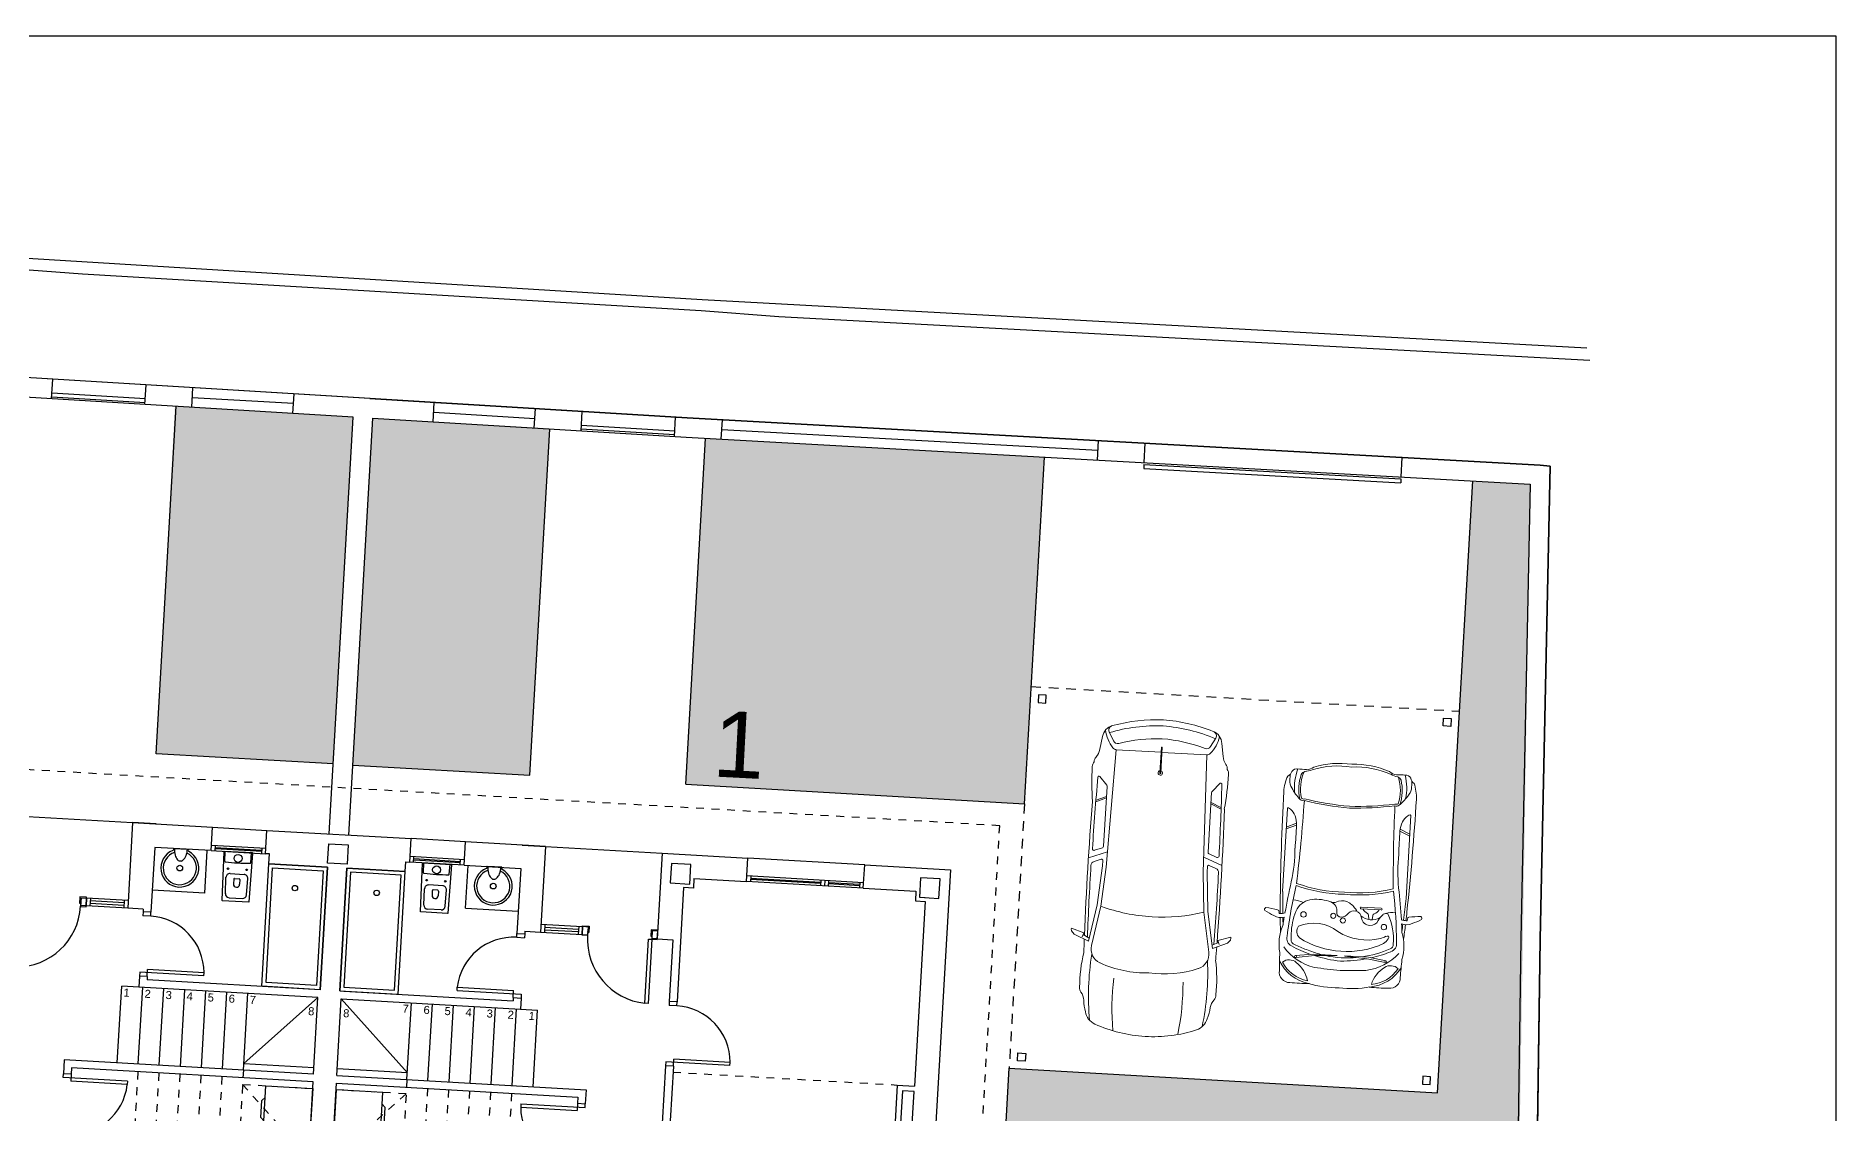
# Model space of a CAD drawing. Header units: millimetres. Extents: x 441061 to 442903, y 4515148 to 4515613.
# Drawn here: x 441704.29 to 441727.37, y 4515599.14 to 4515612.94 of the extents above; entities that cross this region are included whole.
import ezdxf
from ezdxf.enums import TextEntityAlignment as Align

# ---------------------------------------------------------------- set-up
doc = ezdxf.new("R2010")
doc.units = ezdxf.units.MM
doc.linetypes.add('RAYITAS', pattern=[0.375, 0.25, -0.125])
doc.layers.add('01_cartela', color=6, linetype='Continuous', plot=False)
doc.layers.add('01_cesped', color=7, linetype='Continuous', true_color=0x659a66)
for name, color, linetype in [('01_mono BAJA', 2, 'Continuous'), ('01_piscinas', 254, 'Continuous'), ('01_proyección', 4, 'RAYITAS')]:
    doc.layers.add(name, color=color, linetype=linetype)
doc.layers.add('01_muebles_B', color=254, linetype='Continuous', lineweight=5)
doc.styles.add('Estilo1', font='swissel.ttf')
doc.styles.add('NIEVES2', font='sanss___.ttf')

# ---------------------------------------------------------------- blocks, each defined once
blk = doc.blocks.new('A$C6A825EFA')
at = {"layer": '01_mono BAJA', "color": 254}
for p, q in [((3.7, 12.5, 0), (5.2, 12.5, 0)), ((5.5, 12.5, 0), (5.2, 12.5, 0)), ((5.2, 12.5, 0), (5.2, 11.4, 0)), ((5.2, 12.5, 0), (6.225, 12.5, 0)), ((6.225, 12.2, 0), (6.225, 12.5, 0)), ((6.225, 12.5, 0), (6.925, 12.5, 0)), ((6.925, 12.5, 0), (8.775, 12.5, 0)), ((6.925, 12.2, 0), (6.925, 12.5, 0)), ((8.775, 12.2, 0), (8.775, 12.5, 0)), ((9.475, 12.5, 0), (8.775, 12.5, 0)), ((10.5, 12.5, 0), (9.475, 12.5, 0)), ((9.475, 12.2, 0), (9.475, 12.5, 0)), ((10.2, 12.5, 0), (10.5, 12.5, 0)), ((10.5, 12.5, 0), (10.5, 11.4, 0)), ((10.5, 12.5, 0), (12, 12.5, 0)), ((12, 12.5, 0), (13.1, 12.5, 0)), ((12, 12.5, 0), (12, 11.4, 0)), ((13.1, 12.2, 0), (13.1, 12.5, 0)), ((14.6, 12.5, 0), (13.1, 12.5, 0)), ((14.6, 12.5, 0), (15.7, 12.5, 0)), ((14.6, 12.2, 0), (14.6, 12.5, 0)), ((15.7, 12.5, 0), (15.7, 7.855, 0)), ((6.225, 12.27, 0), (6.925, 12.27, 0)), ((6.275, 12.2, 0), (6.275, 12.27, 0)), ((6.275, 12.242, 0), (6.875, 12.242, 0)), ((6.875, 12.2, 0), (6.875, 12.27, 0)), ((9.475, 12.27, 0), (8.775, 12.27, 0)), ((8.825, 12.2, 0), (8.825, 12.27, 0)), ((9.425, 12.242, 0), (8.825, 12.242, 0)), ((9.425, 12.2, 0), (9.425, 12.27, 0)), ((14.6, 12.27, 0), (13.1, 12.27, 0)), ((13.15, 12.27, 0), (13.15, 12.2, 0)), ((14.05, 12.242, 0), (13.15, 12.242, 0)), ((14.05, 12.27, 0), (14.05, 12.2, 0)), ((14.1, 12.27, 0), (14.1, 12.2, 0)), ((14.15, 12.27, 0), (14.15, 12.2, 0)), ((14.55, 12.242, 0), (14.15, 12.242, 0)), ((14.55, 12.27, 0), (14.55, 12.2, 0)), ((5.5, 12.2, 0), (5.5, 11.366, 0)), ((6.225, 12.2, 0), (5.5, 12.2, 0)), ((5.741, 12.198, 0), (5.742, 12.183, 0)), ((5.743, 12.2, 0), (5.932, 12.2, 0)), ((5.853, 12.043, 0), (5.822, 12.043, 0)), ((5.934, 12.198, 0), (5.933, 12.183, 0)), ((6.175, 11.65, 0), (6.175, 12.2, 0)), ((6.225, 12.2, 0), (6.925, 12.2, 0)), ((6.275, 12.228, 0), (6.875, 12.228, 0)), ((6.409, 12.073, 0), (6.407, 12.2, 0)), ((6.741, 12.073, 0), (6.743, 12.2, 0)), ((6.975, 12.2, 0), (6.925, 12.2, 0)), ((6.975, 12.075, 0), (6.975, 12.2, 0)), ((7.725, 12.075, 0), (6.975, 12.075, 0)), ((7.725, 10.5, 0), (7.725, 12.075, 0)), ((7.975, 10.5, 0), (7.975, 12.075, 0)), ((7.975, 12.075, 0), (8.725, 12.075, 0)), ((8.725, 12.075, 0), (8.725, 12.2, 0)), ((8.725, 12.2, 0), (8.775, 12.2, 0)), ((9.475, 12.2, 0), (8.775, 12.2, 0)), ((9.425, 12.228, 0), (8.825, 12.228, 0)), ((8.959, 12.073, 0), (8.957, 12.2, 0)), ((9.291, 12.073, 0), (9.293, 12.2, 0)), ((9.475, 12.2, 0), (10.2, 12.2, 0)), ((9.525, 11.65, 0), (9.525, 12.2, 0)), ((9.766, 12.198, 0), (9.767, 12.183, 0)), ((9.957, 12.2, 0), (9.768, 12.2, 0)), ((9.847, 12.043, 0), (9.878, 12.043, 0)), ((9.959, 12.198, 0), (9.958, 12.183, 0)), ((10.2, 12.2, 0), (10.2, 11.366, 0)), ((12.3, 12.075, 0), (12.3, 10.606, 0)), ((12.425, 12.075), (12.3, 12.075)), ((12.425, 12.2, 0), (13.1, 12.2, 0)), ((12.425, 12.2), (12.425, 12.075)), ((14.6, 12.2, 0), (13.1, 12.2, 0)), ((14.05, 12.228, 0), (13.15, 12.228, 0)), ((14.55, 12.228, 0), (14.15, 12.228, 0)), ((14.6, 12.2, 0), (15.275, 12.2, 0)), ((15.275, 12.2), (15.275, 12.075)), ((15.275, 12.075), (15.4, 12.075)), ((15.325, 12.2, 0), (15.325, 12.125, 0)), ((15.325, 12.125, 0), (15.4, 12.125, 0)), ((15.4, 12.075, 0), (15.4, 9.705, 0)), ((6.439, 11.659, 0), (6.435, 11.869, 0)), ((6.485, 11.92, 0), (6.665, 11.92, 0)), ((6.535, 11.85, 0), (6.535, 11.79, 0)), ((6.545, 11.86, 0), (6.605, 11.86, 0)), ((6.615, 11.85, 0), (6.615, 11.79, 0)), ((6.711, 11.659, 0), (6.715, 11.869, 0)), ((8.989, 11.659, 0), (8.985, 11.869, 0)), ((9.215, 11.92, 0), (9.035, 11.92, 0)), ((9.085, 11.85, 0), (9.085, 11.79, 0)), ((9.155, 11.86, 0), (9.095, 11.86, 0)), ((9.165, 11.85, 0), (9.165, 11.79, 0)), ((9.261, 11.659, 0), (9.265, 11.869, 0)), ((6.175, 11.65, 0), (5.5, 11.65, 0)), ((6.489, 11.61, 0), (6.661, 11.61, 0)), ((9.211, 11.61, 0), (9.039, 11.61, 0)), ((9.525, 11.65, 0), (10.2, 11.65, 0)), ((4.58, 11.5, 0), (4.58, 11.44, 0)), ((4.595, 11.43, 0), (4.595, 11.4, 0)), ((4.665, 11.5, 0), (4.665, 11.4, 0)), ((5.2, 11.5, 0), (4.665, 11.5, 0)), ((5.2, 11.4, 0), (4.665, 11.4, 0)), ((4.715, 11.5, 0), (4.715, 11.4, 0)), ((5.15, 11.467, 0), (4.715, 11.467, 0)), ((5.15, 11.433, 0), (4.715, 11.433, 0)), ((5.15, 11.5, 0), (5.15, 11.4, 0)), ((5.4, 11.4, 0), (5.2, 11.4, 0)), ((5.4, 11.4, 0), (5.4, 11.366, 0)), ((5.5, 11.366, 0), (5.4, 11.366, 0)), ((5.4, 11.366, 0), (5.4, 11.316, 0)), ((5.5, 11.316, 0), (5.4, 11.316, 0)), ((5.5, 11.316, 0), (5.5, 11.366, 0)), ((10.2, 11.366, 0), (10.3, 11.366, 0)), ((10.2, 11.316, 0), (10.2, 11.366, 0)), ((10.2, 11.316, 0), (10.3, 11.316, 0)), ((10.3, 11.4, 0), (10.5, 11.4, 0)), ((10.3, 11.4, 0), (10.3, 11.366, 0)), ((10.3, 11.366, 0), (10.3, 11.316, 0)), ((10.5, 11.5, 0), (11.035, 11.5, 0)), ((10.5, 11.4, 0), (11.035, 11.4, 0)), ((10.55, 11.5, 0), (10.55, 11.4, 0)), ((10.55, 11.467, 0), (10.985, 11.467, 0)), ((10.55, 11.433, 0), (10.985, 11.433, 0)), ((10.985, 11.5, 0), (10.985, 11.4, 0)), ((11.035, 11.5, 0), (11.035, 11.4, 0)), ((11.105, 11.43, 0), (11.105, 11.4, 0)), ((11.12, 11.5, 0), (11.12, 11.44, 0)), ((11.915, 11.5, 0), (11.915, 11.44, 0)), ((11.93, 11.43, 0), (11.93, 11.4, 0)), ((11.99, 11.4, 0), (11.93, 11.4, 0)), ((12, 11.4, 0), (12.2, 11.4, 0)), ((12.2, 11.4, 0), (12.2, 10.606, 0)), ((5.5, 10.541, 0), (5.5, 10.632, 0)), ((6.224, 10.632, 0), (5.5, 10.632, 0)), ((6.224, 10.591, 0), (6.224, 10.632, 0)), ((9.476, 10.591, 0), (9.476, 10.632, 0)), ((9.476, 10.632, 0), (10.2, 10.632, 0)), ((10.2, 10.541, 0), (10.2, 10.632, 0)), ((5.18, 9.415, 0), (5.18, 10.4, 0)), ((5.4, 10.4, 0), (5.18, 10.4, 0)), ((6.224, 10.591, 0), (5.4, 10.591, 0)), ((5.4, 10.591, 0), (5.4, 10.541, 0)), ((5.4, 10.541, 0), (5.4, 10.4, 0)), ((5.5, 10.541, 0), (5.4, 10.541, 0)), ((7.7, 10.4, 0), (5.4, 10.4, 0)), ((5.45, 9.415, 0), (5.45, 10.4, 0)), ((5.5, 10.541, 0), (5.5, 10.5, 0)), ((7.725, 10.5, 0), (5.5, 10.5, 0)), ((5.72, 9.415, 0), (5.72, 10.4, 0)), ((5.99, 9.415, 0), (5.99, 10.4, 0)), ((6.26, 9.415, 0), (6.26, 10.4, 0)), ((6.53, 9.415, 0), (6.53, 10.4, 0)), ((6.8, 9.415, 0), (6.8, 10.4, 0)), ((6.8, 9.5, 0), (7.7, 10.4, 0)), ((7.7, 9.415, 0), (7.7, 10.4, 0)), ((8, 10.4, 0), (10.3, 10.4, 0)), ((8, 9.415, 0), (8, 10.4, 0)), ((8.9, 9.5, 0), (8, 10.4, 0)), ((8.025, 10.5, 0), (10.2, 10.5, 0)), ((8.9, 9.415, 0), (8.9, 10.4, 0)), ((9.17, 9.415, 0), (9.17, 10.4, 0)), ((9.44, 9.415, 0), (9.44, 10.4, 0)), ((9.476, 10.591, 0), (10.3, 10.591, 0)), ((9.71, 9.415, 0), (9.71, 10.4, 0)), ((9.98, 9.415, 0), (9.98, 10.4, 0)), ((10.2, 10.541, 0), (10.2, 10.5, 0)), ((10.2, 10.541, 0), (10.3, 10.541, 0)), ((10.25, 9.415, 0), (10.25, 10.4, 0)), ((10.3, 10.591, 0), (10.3, 10.541, 0)), ((10.3, 10.541, 0), (10.3, 10.4, 0)), ((10.3, 10.4, 0), (10.52, 10.4, 0)), ((10.52, 9.415, 0), (10.52, 10.4, 0)), ((12.3, 10.606, 0), (12.2, 10.606, 0)), ((12.2, 10.606, 0), (12.2, 10.556, 0)), ((12.3, 10.556, 0), (12.2, 10.556, 0)), ((12.3, 10.556, 0), (12.3, 10.606, 0)), ((13.024, 9.831, 0), (12.2, 9.831, 0)), ((12.2, 9.831, 0), (12.2, 9.781, 0)), ((12.2, 9.781, 0), (12.2, 8.33, 0)), ((12.3, 9.781, 0), (12.2, 9.781, 0)), ((12.3, 9.781, 0), (12.3, 9.872, 0)), ((13.024, 9.872, 0), (12.3, 9.872, 0)), ((12.3, 9.781, 0), (12.3, 9.08, 0)), ((13.024, 9.831, 0), (13.024, 9.872, 0)), ((15.18, 9.705, 0), (15.18, 9.08, 0)), ((15.18, 9.705, 0), (15.4, 9.705, 0)), ((6.8, 9.5, 0), (7.7, 9.5, 0)), ((8.9, 9.5, 0), (8, 9.5, 0)), ((7.7, 9.415, 0), (4.5, 9.415, 0)), ((4.5, 9.415, 0), (4.5, 9.235, 0)), ((4.5, 9.415, 0), (4.5, 9.235, 0)), ((4.6, 9.235, 0), (4.5, 9.235, 0)), ((4.5, 9.185, 0), (4.5, 9.235, 0)), ((7.7, 9.315, 0), (4.6, 9.315, 0)), ((4.6, 9.315, 0), (4.6, 9.235, 0)), ((4.6, 9.315, 0), (4.6, 9.235, 0)), ((4.6, 9.235, 0), (4.6, 9.144, 0)), ((7.7, 8.33, 0), (7.7, 9.315, 0)), ((8, 9.415, 0), (11.2, 9.415, 0)), ((8, 8.33, 0), (8, 9.315, 0)), ((8, 9.315, 0), (11.1, 9.315, 0)), ((11.1, 9.315, 0), (11.1, 9.235, 0)), ((11.1, 9.315, 0), (11.1, 9.235, 0)), ((11.1, 9.235, 0), (11.2, 9.235, 0)), ((11.1, 9.235, 0), (11.1, 9.144, 0)), ((11.2, 9.415, 0), (11.2, 9.235, 0)), ((11.2, 9.415, 0), (11.2, 9.235, 0)), ((11.2, 9.185, 0), (11.2, 9.235, 0)), ((5.324, 9.185, 0), (4.5, 9.185, 0)), ((5.324, 9.144, 0), (4.6, 9.144, 0)), ((5.324, 9.185, 0), (5.324, 9.144, 0)), ((10.376, 9.185, 0), (10.376, 9.144, 0)), ((10.376, 9.185, 0), (11.2, 9.185, 0)), ((10.376, 9.144, 0), (11.1, 9.144, 0))]:
    blk.add_line(p, q, dxfattribs=at)
for points in [[(7.725, 12.375), (7.975, 12.375), (7.975, 12.125), (7.725, 12.125), (7.725, 12.375)], [(12.125, 12.125), (12.375, 12.125), (12.375, 12.375), (12.125, 12.375), (12.125, 12.125)], [(15.325, 12.125), (15.575, 12.125), (15.575, 12.375), (15.325, 12.375), (15.325, 12.125)]]:
    blk.add_lwpolyline(points, close=True, dxfattribs=at)
at = {"layer": '01_mono BAJA', "color": 254, "elevation": 0, "flags": 128}
for points in [[(6.394, 12.2, 0.414214), (6.39, 12.196), (6.39, 12.195), (6.4, 11.574, 0.436396), (6.404, 11.57), (6.746, 11.57, 0.436396), (6.75, 11.574), (6.76, 12.195), (6.76, 12.196, 0.414214), (6.756, 12.2)], [(9.306, 12.2, -0.414214), (9.31, 12.196), (9.31, 12.195), (9.3, 11.574, -0.436396), (9.296, 11.57), (8.954, 11.57, -0.436396), (8.95, 11.574), (8.94, 12.195), (8.94, 12.196, -0.414214), (8.944, 12.2)]]:
    blk.add_lwpolyline(points, format="xyb", close=True, dxfattribs=at)
at = {"layer": '01_mono BAJA', "color": 254, "elevation": 0}
for points in [[(6.975, 12.075), (7.725, 12.075), (7.725, 10.5), (6.975, 10.5)], [(7.025, 12.025), (7.675, 12.025), (7.675, 10.55), (7.025, 10.55)], [(8.725, 12.075), (7.975, 12.075), (7.975, 10.5), (8.725, 10.5)], [(8.675, 12.025), (8.025, 12.025), (8.025, 10.55), (8.675, 10.55)], [(4.58, 11.51), (4.58, 11.5), (4.665, 11.5), (4.665, 11.51)], [(4.58, 11.44), (4.58, 11.43), (4.595, 11.43), (4.595, 11.44)], [(4.595, 11.4), (4.595, 11.39), (4.665, 11.39), (4.665, 11.4)], [(11.12, 11.51), (11.12, 11.5), (11.035, 11.5), (11.035, 11.51)], [(11.105, 11.4), (11.105, 11.39), (11.035, 11.39), (11.035, 11.4)], [(11.12, 11.44), (11.12, 11.43), (11.105, 11.43), (11.105, 11.44)], [(11.93, 11.39), (11.93, 10.565), (11.89, 10.565), (11.89, 11.39)], [(11.915, 11.51), (11.915, 11.5), (12, 11.5), (12, 11.51)], [(11.915, 11.44), (11.915, 11.43), (11.93, 11.43), (11.93, 11.44)], [(11.93, 11.4), (12, 11.4), (12, 11.5), (11.93, 11.5)], [(11.93, 11.4), (11.93, 11.39), (12, 11.39), (12, 11.4)], [(15.4, 9.635), (15.25, 9.635), (15.25, 9.08), (15.4, 9.08)], [(7.1, 9.23), (7.7, 9.23), (7.7, 8.63), (7.1, 8.63)], [(8.6, 9.23), (8, 9.23), (8, 8.63), (8.6, 8.63)]]:
    blk.add_lwpolyline(points, close=True, dxfattribs=at)
for points in [[(4.595, 11.5), (4.595, 11.4)], [(4.665, 11.4), (4.665, 11.5)], [(11.035, 11.4), (11.035, 11.5)], [(11.105, 11.5), (11.105, 11.4)], [(7.1, 8.78), (7.06, 8.82), (7.06, 9.04), (7.1, 9.08)], [(8.6, 8.78), (8.64, 8.82), (8.64, 9.04), (8.6, 9.08)]]:
    blk.add_lwpolyline(points, dxfattribs=at)
at = {"layer": '01_mono BAJA', "color": 254}
for centre, radius in [((6.575, 12.12, 0), 0.051), ((9.125, 12.12, 0), 0.051), ((5.837, 11.953, 0), 0.036), ((6.455, 11.98, 0), 0.01), ((6.695, 11.98, 0), 0.01), ((7.325, 11.781, 0), 0.035), ((8.375, 11.781, 0), 0.035), ((9.005, 11.98, 0), 0.01), ((9.245, 11.98, 0), 0.01), ((9.862, 11.953, 0), 0.036)]:
    blk.add_circle(centre, radius, dxfattribs=at)
for centre, radius, start, end in [((5.837, 11.953, 0), 0.243, 114.8749, 65.1251), ((5.837, 11.953, 0), 0.213, 112.0656, 68.0564), ((5.729, 12.184, 0), 0.0128, 300.5291, 356.214), ((5.743, 12.197, 0), 0.0027, 90, 173.3159), ((6.033, 12.197, 0), 0.279, 179.383, 196.8165), ((5.903, 12.158, 0), 0.143, 196.8165, 225.6956), ((5.837, 12.091, 0), 0.0498, 225.6956, 252.5904), ((5.837, 12.091, 0), 0.0498, 287.9532, 314.3044), ((5.772, 12.158, 0), 0.143, 314.3044, 343.1835), ((5.642, 12.197, 0), 0.279, 343.1835, 0.617), ((5.932, 12.197, 0), 0.0027, 6.6841, 90), ((5.946, 12.184, 0), 0.0128, 183.786, 239.4709), ((6.416, 12.073, 0), 0.007, 180.924, 266.9359), ((6.575, 15.044, 0), 2.982, 266.9359, 273.0641), ((6.734, 12.073, 0), 0.007, 273.0641, 359.076), ((8.966, 12.073, 0), 0.007, 180.924, 266.9359), ((9.125, 15.044, 0), 2.982, 266.9359, 273.0641), ((9.284, 12.073, 0), 0.007, 273.0641, 359.076), ((9.862, 11.953, 0), 0.243, 114.8749, 65.1251), ((9.862, 11.953, 0), 0.213, 111.9436, 67.9344), ((9.754, 12.184, 0), 0.0128, 300.5291, 356.214), ((9.768, 12.197, 0), 0.0027, 90, 173.3159), ((10.058, 12.197, 0), 0.279, 179.383, 196.8165), ((9.928, 12.158, 0), 0.143, 196.8165, 225.6956), ((9.863, 12.091, 0), 0.0498, 225.6956, 252.0468), ((9.863, 12.091, 0), 0.0498, 287.4096, 314.3044), ((9.797, 12.158, 0), 0.143, 314.3044, 343.1835), ((9.667, 12.197, 0), 0.279, 343.1835, 0.617), ((9.957, 12.197, 0), 0.0027, 6.6841, 90), ((9.971, 12.184, 0), 0.0128, 183.786, 239.4709), ((6.485, 11.87, 0), 0.05, 90, 180.924), ((6.545, 11.85, 0), 0.01, 90, 180), ((6.575, 11.79, 0), 0.04, 180, 0), ((6.605, 11.85, 0), 0.01, 0, 90), ((6.665, 11.87, 0), 0.05, 359.076, 90), ((9.035, 11.87, 0), 0.05, 90, 180.924), ((9.095, 11.85, 0), 0.01, 90, 180), ((9.125, 11.79, 0), 0.04, 180, 0), ((9.155, 11.85, 0), 0.01, 0, 90), ((9.215, 11.87, 0), 0.05, 359.076, 90), ((6.489, 11.66, 0), 0.05, 180.924, 270), ((6.661, 11.66, 0), 0.05, 270, 359.076), ((9.039, 11.66, 0), 0.05, 180.924, 270), ((9.211, 11.66, 0), 0.05, 270, 359.076), ((3.768, 11.391, 0), 0.827, 272.8856, 359.9505), ((5.5, 10.591, 0), 0.725, 3.2758, 90), ((10.2, 10.591, 0), 0.725, 90, 176.7242), ((11.932, 11.391, 0), 0.827, 180.0495, 267.1144), ((12.3, 9.831, 0), 0.725, 3.2758, 90), ((4.6, 9.185, 0), 0.725, 270, 356.7242), ((11.1, 9.185, 0), 0.725, 183.2758, 270)]:
    blk.add_arc(centre, radius, start, end, dxfattribs=at)
at = {"layer": '01_proyección', "color": 120, "ltscale": 0.25}
for p, q in [((12.3, 9.705, 0), (15.18, 9.705, 0)), ((5.45, 9.315, 0), (5.45, 8.33, 0)), ((5.72, 9.315, 0), (5.72, 8.33, 0)), ((5.99, 9.315, 0), (5.99, 8.33, 0)), ((6.26, 9.315, 0), (6.26, 8.33, 0)), ((6.53, 9.315, 0), (6.53, 8.33, 0)), ((6.8, 9.415, 0), (6.8, 8.33, 0)), ((8.9, 9.415, 0), (8.9, 8.33, 0)), ((9.17, 9.315, 0), (9.17, 8.33, 0)), ((9.44, 9.315, 0), (9.44, 8.33, 0)), ((9.71, 9.315, 0), (9.71, 8.33, 0)), ((9.98, 9.315, 0), (9.98, 8.33, 0)), ((10.25, 9.315, 0), (10.25, 8.33, 0)), ((6.8, 9.23, 0), (7.7, 9.23, 0)), ((6.8, 9.23, 0), (7.7, 8.33, 0)), ((8.9, 9.23, 0), (8, 9.23, 0)), ((8.9, 9.23, 0), (8, 8.33, 0))]:
    blk.add_line(p, q, dxfattribs=at)
at = {"layer": '01_proyección', "color": 120, "ltscale": 0.25, "elevation": 0}
blk.add_lwpolyline([(15.7, 7.405), (16.3, 7.405), (16.3, 13.1), (-0.6, 13.1), (-0.6, 7.405), (0, 7.405)], dxfattribs=at)
at = {"layer": '01_mono BAJA', "color": 254, "style": 'NIEVES2'}
for s, p in [('1', (5.249, 10.268, 0)), ('2', (5.519, 10.268, 0)), ('3', (5.789, 10.268, 0)), ('4', (6.059, 10.268, 0)), ('5', (6.329, 10.268, 0)), ('6', (6.599, 10.268, 0)), ('7', (6.869, 10.268, 0)), ('8', (7.625, 10.166, 0))]:
    blk.add_text(s, height=0.103, dxfattribs=at).set_placement(p, align=Align.CENTER)
for s, p in [('8', (8.075, 10.166, 0)), ('7', (8.831, 10.268, 0)), ('6', (9.101, 10.268, 0)), ('5', (9.371, 10.268, 0)), ('4', (9.641, 10.268, 0)), ('3', (9.911, 10.268, 0)), ('2', (10.181, 10.268, 0)), ('1', (10.451, 10.268, 0))]:
    blk.add_text(s, height=0.103, rotation=0, dxfattribs=at).set_placement(p, align=Align.CENTER)
blk = doc.blocks.new('A$C0D711DC8')
at = {"layer": '01_muebles_B', "color": 254}
for p, q in [((10.733, 9.894), (9.764, 9.894)), ((10.493, 9.894), (10.545, 9.776)), ((10.515, 9.894), (10.567, 9.778)), ((9.004, 9.693), (9.038, 9.48)), ((9.056, 9.495), (9.026, 9.699)), ((9.038, 9.48), (9.054, 9.218)), ((9.056, 9.218), (9.056, 9.495)), ((9.038, 8.865), (9.054, 9.127)), ((9.054, 9.218), (9.056, 9.218)), ((9.054, 9.127), (9.056, 9.127)), ((9.056, 9.127), (9.056, 8.851)), ((9.004, 8.652), (9.038, 8.865)), ((9.056, 8.851), (9.026, 8.647)), ((9.546, 8.827), (9.494, 8.834)), ((9.546, 8.878), (9.495, 8.871)), ((9.614, 8.734), (9.614, 8.97)), ((9.634, 8.734), (9.634, 8.97)), ((10.733, 8.452), (9.764, 8.452)), ((10.493, 8.452), (10.545, 8.569)), ((10.515, 8.452), (10.567, 8.567))]:
    blk.add_line(p, q, dxfattribs=at)
for centre, radius in [((9.014, 9.701), 0.0121), ((9.51, 9.635), 0.0319), ((9.514, 9.288), 0.0297), ((9.466, 9.173), 0.0297), ((9.014, 8.645), 0.0121), ((9.417, 8.691), 0.0319)]:
    blk.add_circle(centre, radius, dxfattribs=at)
for centre, radius, start, end in [((10.167, 9.714), 0.738, 149.7434, 158.9846), ((9.544, 10.069), 0.023, 23.336, 131.4157), ((8.51, 10.147), 1.058, 348.7131, 356.2571), ((8.829, 9.758), 0.121, 83.4929, 184.381), ((9.185, 9.462), 0.48, 118.4979, 171.6974), ((9.122, 5.315), 4.571, 90.9016, 93.5003), ((9.178, 9.352), 0.549, 69.8978, 103.4423), ((9.94, 2.874), 7.047, 93.9115, 95.3212), ((8.751, 3.271), 6.625, 83.7996, 84.6711), ((10.975, -10.424), 20.353, 94.2603, 94.5093), ((9.619, 9.904), 0.16, 152.3452, 197.1649), ((9.518, 9.909), 0.0131, 69.95, 178.3297), ((9.777, 9.927), 0.273, 183.7214, 196.1025), ((9.94, 2.874), 7.047, 92.7044, 93.5361), ((10.975, -10.424), 20.353, 93.4112, 94.1277), ((9.525, 9.945), 0.0232, 265.4824, 347.7447), ((10.995, -17.873), 27.82, 90.1403, 92.8584), ((10.691, 9.894), 0.0501, 315.174, 347.3096), ((10.732, 9.885), 0.00831, 343.0311, 79.2932), ((10.906, 9.364), 0.584, 69.532, 87.9675), ((11.059, 9.742), 0.141, 86.8457, 126.696), ((11.101, 8.862), 1.022, 88.2888, 91.9327), ((11.185, 9.948), 0.0842, 206.7402, 257.6517), ((11.135, 9.81), 0.0644, 351.2386, 60.1485), ((10.942, 9.629), 2.236, 176.9311, 182.7066), ((9.142, 9.497), 0.403, 119.7279, 173.0139), ((8.653, 9.896), 0.361, 284.3027, 324.7225), ((9.503, 9.367), 0.611, 128.6532, 169.9617), ((8.847, 9.764), 0.126, 322.6544, 41.1658), ((10.509, 9.106), 1.518, 154.798, 163.8884), ((9.975, 9.34), 0.903, 155.1761, 164.735), ((10.144, 9.165), 1.038, 151.121, 207.6483), ((9.226, 9.718), 0.0964, 77.7254, 158.9302), ((9.211, 9.707), 0.057, 88.7397, 167.4182), ((9.265, 9.038), 0.727, 86.5634, 94.2004), ((9.314, 9.595), 0.107, 57.3841, 137.6524), ((8.819, 3.701), 6.126, 80.3818, 85.9978), ((9.306, 9.064), 0.701, 67.8757, 89.7559), ((8.958, 9.487), 0.459, 324.9496, 25.463), ((8.751, 3.271), 6.625, 80.1778, 83.3742), ((9.473, 9.516), 0.219, 7.735, 63.719), ((9.165, 9.803), 0.511, 341.8582, 355.871), ((11.471, 9.253), 1.7, 163.325, 182.6992), ((11.496, 9.248), 1.7, 163.325, 182.5468), ((12.246, 53.159), 43.488, 266.8642, 267.4858), ((10.175, 11.66), 1.884, 261.0449, 273.0528), ((10.459, 15.409), 5.634, 268.1287, 270.8789), ((12.021, 70.959), 61.269, 268.42618, 268.89057), ((10.529, 10.11), 0.334, 272.7892, 291.8342), ((10.573, 9.974), 0.192, 294.6989, 323.0283), ((14.417, 9.048), 3.64, 169.6671, 178.0415), ((14.417, 9.048), 3.62, 169.6671, 178.0415), ((10.894, 9.715), 0.0607, 143.7564, 193.2967), ((11.29, 9.332), 0.611, 121.0895, 136.7388), ((10.991, 9.25), 0.526, 73.7001, 105.481), ((10.903, 9.711), 0.0495, 146.1855, 196.1005), ((10.991, 9.25), 0.505, 69.1925, 104.8598), ((11.01, 9.2), 0.627, 72.4585, 97.9913), ((11.113, 9.698), 0.062, 14.8998, 65.8723), ((11.473, 9.762), 0.303, 189.085, 205.7225), ((10.241, 9.772), 0.959, 355.5054, 1.6982), ((11.352, 9.713), 0.156, 186.0058, 219.1392), ((9.808, 9.261), 1.13, 166.1566, 184.4621), ((17.649, 8.764), 8.777, 175.3636, 177.3327), ((10.509, 9.106), 1.518, 165.717, 177.48), ((10.25, 9.166), 1.218, 160.2257, 168.6391), ((9.185, 9.47), 0.511, 343.3936, 8.525), ((10.256, 9.278), 1.007, 354.015, 20.5105), ((10.287, 9.262), 1.007, 354.9224, 20.5105), ((10.25, 9.166), 1.218, 171.2453, 188.5682), ((9.552, 9.202), 0.047, 86.7847, 183.1724), ((9.566, 9.362), 0.114, 263.9035, 340.5155), ((9.771, 9.295), 0.101, 164.9008, 216.3288), ((9.538, 9.188), 0.158, 330.3363, 17.3801), ((9.808, 9.085), 1.13, 175.5379, 193.8434), ((17.649, 9.581), 8.777, 182.6673, 184.6364), ((10.509, 9.239), 1.518, 182.52, 194.283), ((9.904, 8.914), 0.65, 151.4841, 196.6746), ((9.6, 9.197), 0.0954, 178.5946, 241.3055), ((9.492, 9.055), 0.098, 279.5997, 343.5492), ((9.498, 9.044), 0.0889, 349.0142, 50.9794), ((9.424, 9.265), 0.296, 301.9645, 328.2937), ((11.471, 9.093), 1.7, 177.3008, 196.675), ((11.496, 9.097), 1.7, 177.4532, 196.675), ((14.417, 9.297), 3.64, 181.9585, 190.3329), ((14.417, 9.297), 3.62, 181.9585, 190.3329), ((10.256, 9.068), 1.007, 339.4895, 5.985), ((10.287, 9.084), 1.007, 339.4895, 5.0776), ((10.942, 8.716), 2.236, 177.2934, 183.0689), ((9.185, 8.884), 0.48, 188.3026, 241.5021), ((9.503, 8.978), 0.611, 190.0383, 231.3468), ((10.509, 9.239), 1.518, 196.1116, 205.202), ((10.25, 9.166), 1.218, 191.3609, 207.4845), ((9.528, 8.859), 0.101, 101.4545, 181.9236), ((9.525, 8.854), 0.0985, 178.6673, 249.1293), ((9.686, 8.849), 0.193, 142.3155, 213.2169), ((9.543, 8.902), 0.0241, 275.7304, 333.0283), ((9.543, 8.803), 0.0241, 26.9717, 84.2696), ((9.665, 8.855), 0.106, 119.0162, 160.5033), ((9.665, 8.849), 0.106, 199.4967, 240.9838), ((9.624, 8.97), 0.0104, 0, 180), ((9.142, 8.849), 0.403, 186.9861, 240.2721), ((8.653, 8.449), 0.361, 35.2775, 75.6973), ((8.847, 8.581), 0.126, 318.8342, 37.3456), ((9.215, 8.619), 0.0486, 198.7488, 279.3616), ((9.25, 9.243), 0.672, 267.6901, 298.2478), ((9.346, 8.77), 0.149, 215.4424, 244.8998), ((8.819, 14.644), 6.126, 274.0022, 279.6182), ((9.507, 8.785), 0.232, 194.2372, 212.2618), ((9.299, 8.649), 0.0212, 220.8304, 310.3789), ((9.285, 8.645), 0.0299, 337.3586, 32.1758), ((9.426, 8.595), 0.178, 39.093, 68.893), ((9.532, 8.677), 0.0451, 325.113, 43.0643), ((9.161, 8.546), 0.436, 2.9924, 17.9381), ((9.624, 8.734), 0.0104, 180, 0), ((12.246, -34.814), 43.488, 92.5142, 93.1358), ((12.021, -52.613), 61.269, 91.10943, 91.57382), ((10.894, 8.63), 0.0607, 166.7033, 216.2436), ((10.903, 8.634), 0.0495, 163.8995, 213.8145), ((10.991, 9.095), 0.505, 255.1402, 290.8075), ((11.113, 8.647), 0.062, 294.1277, 345.1002), ((11.473, 8.583), 0.303, 154.2775, 170.915), ((11.352, 8.632), 0.156, 140.8608, 173.9942), ((10.241, 8.573), 0.959, 358.3018, 4.4946), ((8.829, 8.587), 0.121, 175.619, 276.5071), ((9.122, 13.031), 4.571, 266.4997, 269.0984), ((9.178, 8.993), 0.549, 256.5577, 290.1022), ((9.226, 8.628), 0.0964, 201.0698, 282.2746), ((9.94, 15.472), 7.047, 264.6788, 266.0885), ((8.751, 15.074), 6.625, 275.3289, 276.2004), ((10.975, 28.769), 20.353, 265.4907, 265.7397), ((9.619, 8.441), 0.16, 162.8351, 207.6548), ((9.777, 8.418), 0.273, 163.8975, 176.2786), ((9.518, 8.436), 0.0131, 181.6703, 290.05), ((9.94, 15.472), 7.047, 266.4639, 267.2956), ((10.975, 28.769), 20.353, 265.8723, 266.5888), ((8.751, 15.074), 6.625, 276.6258, 279.8222), ((9.525, 8.401), 0.0232, 12.2553, 94.5176), ((8.51, 8.199), 1.058, 3.7429, 11.2869), ((10.995, 36.219), 27.82, 267.1416, 269.8597), ((10.175, 6.685), 1.884, 86.9472, 98.9551), ((10.459, 2.936), 5.634, 89.1211, 91.8713), ((10.529, 8.236), 0.334, 68.1658, 87.2108), ((10.573, 8.372), 0.192, 36.9717, 65.3011), ((10.691, 8.451), 0.0501, 12.6904, 44.826), ((10.732, 8.46), 0.00831, 280.7068, 16.9689), ((11.29, 9.013), 0.611, 223.2612, 238.9105), ((10.991, 9.095), 0.526, 254.519, 286.2999), ((11.01, 9.145), 0.627, 262.0087, 287.5415), ((10.906, 8.982), 0.584, 272.0325, 290.468), ((11.059, 8.603), 0.141, 233.304, 273.1543), ((11.101, 9.484), 1.022, 268.0673, 271.7112), ((11.185, 8.397), 0.0842, 102.3483, 153.2598), ((11.135, 8.535), 0.0644, 299.8515, 8.7614), ((10.167, 8.631), 0.738, 201.0154, 210.2566), ((9.544, 8.277), 0.023, 228.5843, 336.664)]:
    blk.add_arc(centre, radius, start, end, dxfattribs=at)
blk = doc.blocks.new('A$C392252A0')
at = {"layer": '01_muebles_B', "color": 254}
for p, q in [((9.876, 7.976), (9.791, 7.758)), ((10.715, 8.129), (10.705, 8.127)), ((10.705, 8.127), (10.752, 7.979)), ((10.738, 8.124), (10.715, 8.129)), ((10.775, 8.091), (10.738, 8.124)), ((10.752, 7.979), (10.798, 7.995)), ((10.773, 7.987), (10.809, 7.914)), ((10.846, 7.92), (10.775, 8.091)), ((8.499, 7.763), (8.397, 7.82)), ((8.605, 7.917), (8.455, 7.893)), ((8.599, 7.726), (9.971, 7.763)), ((9.019, 7.811), (8.92, 7.9)), ((9.731, 7.807), (9.031, 7.807)), ((9.201, 7.926), (9.149, 7.807)), ((9.219, 7.928), (9.166, 7.807)), ((9.784, 7.911), (9.748, 7.818)), ((9.913, 7.908), (9.882, 7.828)), ((9.898, 7.807), (9.958, 7.808)), ((10.418, 7.844), (9.958, 7.808)), ((10.43, 7.798), (9.971, 7.763)), ((10.418, 7.844), (10.846, 7.92)), ((10.43, 7.798), (10.894, 7.881)), ((8.599, 7.725), (8.599, 7.201)), ((8.839, 7.203), (8.537, 7.2)), ((8.537, 7.2), (8.537, 7.193)), ((8.839, 7.19), (8.537, 7.193)), ((8.599, 6.669), (8.599, 7.193)), ((8.499, 6.631), (8.397, 6.573)), ((8.599, 6.668), (9.971, 6.631)), ((9.019, 6.582), (8.92, 6.494)), ((9.731, 6.587), (9.031, 6.587)), ((9.201, 6.468), (9.149, 6.587)), ((9.219, 6.466), (9.166, 6.587)), ((9.784, 6.482), (9.748, 6.576)), ((9.876, 6.418), (9.791, 6.636)), ((9.913, 6.486), (9.882, 6.565)), ((9.898, 6.587), (9.958, 6.585)), ((10.418, 6.55), (9.958, 6.585)), ((10.43, 6.596), (9.971, 6.631)), ((10.418, 6.55), (10.846, 6.473)), ((10.43, 6.596), (10.894, 6.512)), ((8.605, 6.476), (8.455, 6.5)), ((10.705, 6.267), (10.752, 6.414)), ((10.775, 6.303), (10.738, 6.27)), ((10.752, 6.414), (10.798, 6.398)), ((10.773, 6.407), (10.809, 6.48)), ((10.846, 6.473), (10.775, 6.303)), ((10.715, 6.265), (10.705, 6.267)), ((10.738, 6.27), (10.715, 6.265))]:
    blk.add_line(p, q, dxfattribs=at)
for centre, radius, start, end in [((8.751, 7.888), 0.086, 87.4739, 128.6871), ((8.808, 7.907), 0.086, 87.4739, 128.6871), ((8.809, 4.809), 3.183, 82.5975, 89.9397), ((10.099, -28.508), 36.485, 88.9288, 91.3819), ((11.3, 6.178), 1.816, 87.2886, 100.1742), ((11.389, 7.907), 0.086, 51.3129, 92.5261), ((11.554, 8.112), 0.177, 231.3129, 264.0105), ((10.216, 7.155), 1.997, 161.6598, 178.7983), ((10.242, 7.158), 1.952, 160.298, 178.865), ((8.474, 7.733), 0.162, 96.7804, 161.7197), ((8.375, 7.769), 0.0561, 66.6468, 164.8738), ((8.295, 7.436), 0.435, 49.0196, 78.8841), ((8.473, 7.717), 0.0531, 342.7058, 60.706), ((8.545, 7.725), 0.0531, 0, 49.0196), ((8.586, 8.093), 0.177, 275.9895, 308.6871), ((8.929, 7.908), 0.0124, 91.7937, 220.4777), ((10.022, -29.576), 37.513, 90.3882, 91.6701), ((9.031, 7.824), 0.0177, 228.3547, 270), ((9.731, 7.824), 0.0177, 270, 338.7209), ((9.768, 7.918), 0.0177, 338.7209, 90.3882), ((9.897, 7.823), 0.0159, 158.7209, 271.5074), ((9.963, 7.889), 0.0531, 90.2143, 158.7209), ((10.099, -28.508), 36.45, 88.8997, 90.2143), ((8.43, 7.197), 2.089, 0, 16.7318), ((10.099, -28.508), 36.485, 88.6181, 88.8592), ((10.925, 7.707), 0.177, 21.0532, 100.1701), ((11.313, 4.914), 2.974, 81.2806, 96.1737), ((9.874, 7.302), 1.304, 355.3559, 21.0532), ((11.467, 7.285), 0.654, 72.0531, 84.0105), ((11.619, 7.711), 0.203, 22.7994, 75.9629), ((10.262, 7.197), 1.654, 0, 21.006), ((10.276, 7.152), 1.836, 162.6109, 178.6018), ((11.437, 4.633), 2.974, 81.5863, 93.456), ((10.216, 7.239), 1.997, 181.2017, 198.3402), ((10.242, 7.236), 1.952, 181.135, 199.702), ((10.276, 7.242), 1.836, 181.3982, 197.3891), ((8.839, 7.197), 0.0267, 193.7603, 166.2397), ((8.839, 7.197), 0.00662, 270, 90), ((8.43, 7.197), 2.089, 343.2682, 0), ((9.874, 7.091), 1.304, 338.9468, 4.6441), ((10.262, 7.197), 1.654, 338.994, 0), ((11.437, 9.761), 2.974, 266.544, 278.4137), ((8.474, 6.661), 0.162, 198.2803, 263.2196), ((8.375, 6.625), 0.0561, 195.1262, 293.3532), ((8.295, 6.957), 0.435, 281.1159, 310.9804), ((8.473, 6.677), 0.0531, 299.294, 17.2942), ((8.545, 6.669), 0.0531, 310.9804, 0), ((9.031, 6.569), 0.0177, 90, 131.6453), ((9.731, 6.569), 0.0177, 21.2791, 90), ((9.897, 6.571), 0.0159, 88.4926, 201.2791), ((10.925, 6.686), 0.177, 259.8299, 338.9468), ((11.313, 9.479), 2.974, 263.8263, 278.7194), ((11.619, 6.682), 0.203, 284.0371, 337.2006), ((8.586, 6.3), 0.177, 51.3129, 84.0105), ((8.751, 6.506), 0.086, 231.3129, 272.5261), ((8.808, 6.487), 0.086, 231.3129, 272.5261), ((8.809, 9.584), 3.183, 270.0603, 277.4025), ((8.929, 6.486), 0.0124, 139.5223, 268.2063), ((10.022, 43.97), 37.513, 268.3299, 269.6118), ((10.099, 42.902), 36.485, 268.6181, 271.0712), ((9.768, 6.476), 0.0177, 269.6118, 21.2791), ((9.963, 6.505), 0.0531, 201.2791, 269.7857), ((10.099, 42.902), 36.45, 269.7857, 271.1003), ((10.099, 42.902), 36.485, 271.1408, 271.3819), ((11.3, 8.215), 1.816, 259.8258, 272.7114), ((11.389, 6.487), 0.086, 267.4739, 308.6871), ((11.554, 6.282), 0.177, 95.9895, 128.6871), ((11.467, 7.108), 0.654, 275.9895, 287.9469)]:
    blk.add_arc(centre, radius, start, end, dxfattribs=at)

msp = doc.modelspace()

# ---------------------------------------------------------------- hatches: boundary and pattern name
at = {"layer": '01_cesped', "true_color": 0xc1d7c2}
h = msp.add_hatch(color=9, dxfattribs=at)
h.dxf.hatch_style = 1
h.paths.add_polyline_path([(441706.075, 4515608.198), (441708.361, 4515608.059), (441708.105, 4515603.611), (441705.834, 4515603.742)])
h = msp.add_hatch(color=9, dxfattribs=at)
h.dxf.hatch_style = 1
h.paths.add_polyline_path([(441708.611, 4515608.044), (441710.882, 4515607.913), (441710.626, 4515603.466), (441708.355, 4515603.597)])
h = msp.add_hatch(color=9, dxfattribs=at)
h.dxf.hatch_style = 1
h.paths.add_polyline_path([(441712.878, 4515607.785), (441712.623, 4515603.351), (441716.966, 4515603.101), (441717.222, 4515607.544)])
h = msp.add_hatch(color=9, dxfattribs=at)
h.dxf.hatch_style = 1
h.paths.add_polyline_path([(441722.712, 4515607.228), (441723.45, 4515607.199), (441723.128, 4515587.359), (441707.45, 4515588.314), (441707.56, 4515590.221), (441715.297, 4515589.775), (441715.417, 4515591.872), (441716.316, 4515591.82), (441716.77, 4515599.711), (441722.261, 4515599.395)])

# ---------------------------------------------------------------- linework, layer by layer
at = {"layer": '01_cartela', "color": 3, "elevation": 0}
msp.add_lwpolyline([(441584.393, 4515612.944), (441584.393, 4515512.447), (441727.37, 4515512.447), (441727.37, 4515612.944)], close=True, dxfattribs=at)
at = {"layer": '01_piscinas'}
for p, q in [((441708.501, 4515608.301), (441703.806, 4515608.587)), ((441704.494, 4515608.294), (441704.509, 4515608.544)), ((441705.691, 4515608.221), (441705.707, 4515608.471)), ((441706.29, 4515608.185), (441706.305, 4515608.434)), ((441708.361, 4515608.059), (441703.789, 4515608.337)), ((441704.495, 4515608.319), (441705.693, 4515608.246)), ((441704.498, 4515608.369), (441705.696, 4515608.296)), ((441705.834, 4515603.742), (441706.091, 4515608.197)), ((441706.298, 4515608.31), (441707.595, 4515608.235)), ((441707.588, 4515608.106), (441707.602, 4515608.356)), ((441708.575, 4515608.296), (441712.641, 4515608.049)), ((441709.385, 4515607.996), (441709.399, 4515608.246)), ((441710.682, 4515607.917), (441710.697, 4515608.167)), ((441708.054, 4515602.713), (441708.361, 4515608.059)), ((441708.303, 4515602.698), (441708.611, 4515608.044)), ((441708.611, 4515608.044), (441712.627, 4515607.799)), ((441709.392, 4515608.121), (441710.69, 4515608.042)), ((441711.281, 4515607.881), (441711.296, 4515608.13)), ((441711.286, 4515607.956), (441712.483, 4515607.883)), ((441712.479, 4515607.808), (441712.494, 4515608.058)), ((441712.641, 4515608.049), (441723.579, 4515607.443)), ((441713.078, 4515607.774), (441713.093, 4515608.024)), ((441710.626, 4515603.466), (441710.882, 4515607.904)), ((441711.283, 4515607.906), (441712.48, 4515607.833)), ((441712.623, 4515603.351), (441712.878, 4515607.785)), ((441712.627, 4515607.799), (441723.45, 4515607.199)), ((441713.085, 4515607.899), (441717.908, 4515607.632)), ((441717.901, 4515607.507), (441717.915, 4515607.756)), ((441718.5, 4515607.474), (441718.514, 4515607.723)), ((441716.966, 4515603.101), (441717.222, 4515607.544)), ((441721.795, 4515607.291), (441721.809, 4515607.541)), ((441718.498, 4515607.449), (441718.496, 4515607.399)), ((441718.496, 4515607.399), (441721.791, 4515607.216)), ((441718.498, 4515607.449), (441721.793, 4515607.266)), ((441721.793, 4515607.266), (441721.791, 4515607.216)), ((441722.261, 4515599.395), (441722.713, 4515607.24)), ((441723.705, 4515607.428), (441723.578, 4515601.364)), ((441723.579, 4515607.443), (441723.705, 4515607.428)), ((441723.45, 4515607.199), (441723.328, 4515601.368)), ((441708.105, 4515603.611), (441705.834, 4515603.742)), ((441708.355, 4515603.597), (441710.626, 4515603.466)), ((441712.623, 4515603.351), (441716.966, 4515603.101)), ((441723.328, 4515601.368), (441723.128, 4515587.359)), ((441723.578, 4515601.364), (441723.378, 4515587.344)), ((441716.316, 4515591.82), (441716.77, 4515599.711)), ((441716.77, 4515599.711), (441722.261, 4515599.395))]:
    msp.add_line(p, q, dxfattribs=at)
for points in [[(441664.023, 4515605.222, -0.017052), (441675.047, 4515608.229, -0.020922), (441682.66, 4515609.627, -0.027056), (441693.9, 4515610.491, -0.015663), (441703.831, 4515610.115), (441712.834, 4515609.565), (441724.177, 4515608.945)], [(441724.212, 4515608.782), (441713.816, 4515609.344), (441712.823, 4515609.421), (441704.89, 4515609.891, 0.019411), (441693.911, 4515610.33, 0.025858), (441682.715, 4515609.465, 0.017876), (441675.056, 4515608.106, 0.01262), (441664.075, 4515605.086)], [(441664.069, 4515539.274), (441674.592, 4515545.081), (441681.591, 4515548.954, -0.013397), (441690.959, 4515553.929, -0.04126), (441704.793, 4515559.301, -0.013987), (441716.066, 4515562.042, -0.013983), (441721.941, 4515562.907, -0.020078), (441724.945, 4515563.142), (441725.041, 4515563.16), (441724.256, 4515566.003), (441723.634, 4515570.037), (441723.051, 4515574.932), (441723.377, 4515587.287), (441723.578, 4515601.364), (441723.705, 4515607.428), (441723.579, 4515607.443), (441712.641, 4515608.049), (441703.806, 4515608.587, 0.022373), (441693.831, 4515608.929, 0.031319), (441683.003, 4515608.135, 0.030707), (441672.534, 4515606.098, -0.006248)]]:
    msp.add_lwpolyline(points, format="xyb", dxfattribs=at)
for points in [[(441717.24, 4515604.392), (441717.246, 4515604.492), (441717.146, 4515604.497), (441717.14, 4515604.398)], [(441722.332, 4515604.099), (441722.338, 4515604.198), (441722.437, 4515604.193), (441722.432, 4515604.093)], [(441716.982, 4515599.899), (441716.976, 4515599.799), (441716.876, 4515599.805), (441716.882, 4515599.905)], [(441722.073, 4515599.606), (441722.067, 4515599.506), (441722.167, 4515599.5), (441722.173, 4515599.6)]]:
    msp.add_lwpolyline(points, close=True, dxfattribs=at)
at = {"layer": '01_proyección', "color": 120, "linetype": 'RAYITAS', "ltscale": 0.5}
for p, q in [((441717.052, 4515604.603), (441722.543, 4515604.287)), ((441716.966, 4515603.101), (441716.77, 4515599.711))]:
    msp.add_line(p, q, dxfattribs=at)

# ---------------------------------------------------------------- block references
at = {"layer": '01_mono BAJA', "rotation": 356.7041834618886}
msp.add_blockref('A$C6A825EFA', (441699.623, 4515590.678, 0), dxfattribs=at)
at = {"layer": '01_piscinas', "xscale": 1.1, "yscale": 1.1, "zscale": 1.1}
for name, p, rotation in [('A$C392252A0', (441711.363, 4515613.658), 266.7041834645185), ('A$C0D711DC8', (441730.523, 4515590.628), 86.70418346451854)]:
    msp.add_blockref(name, p, dxfattribs=dict(at, rotation=rotation))

# ---------------------------------------------------------------- texts
at = {"layer": '01_piscinas', "color": 251, "style": 'Estilo1'}
msp.add_text('1', height=0.849, rotation=357, dxfattribs=at).set_placement((441713.286, 4515603.434), align=Align.CENTER)

doc.saveas('drawing.dxf')
